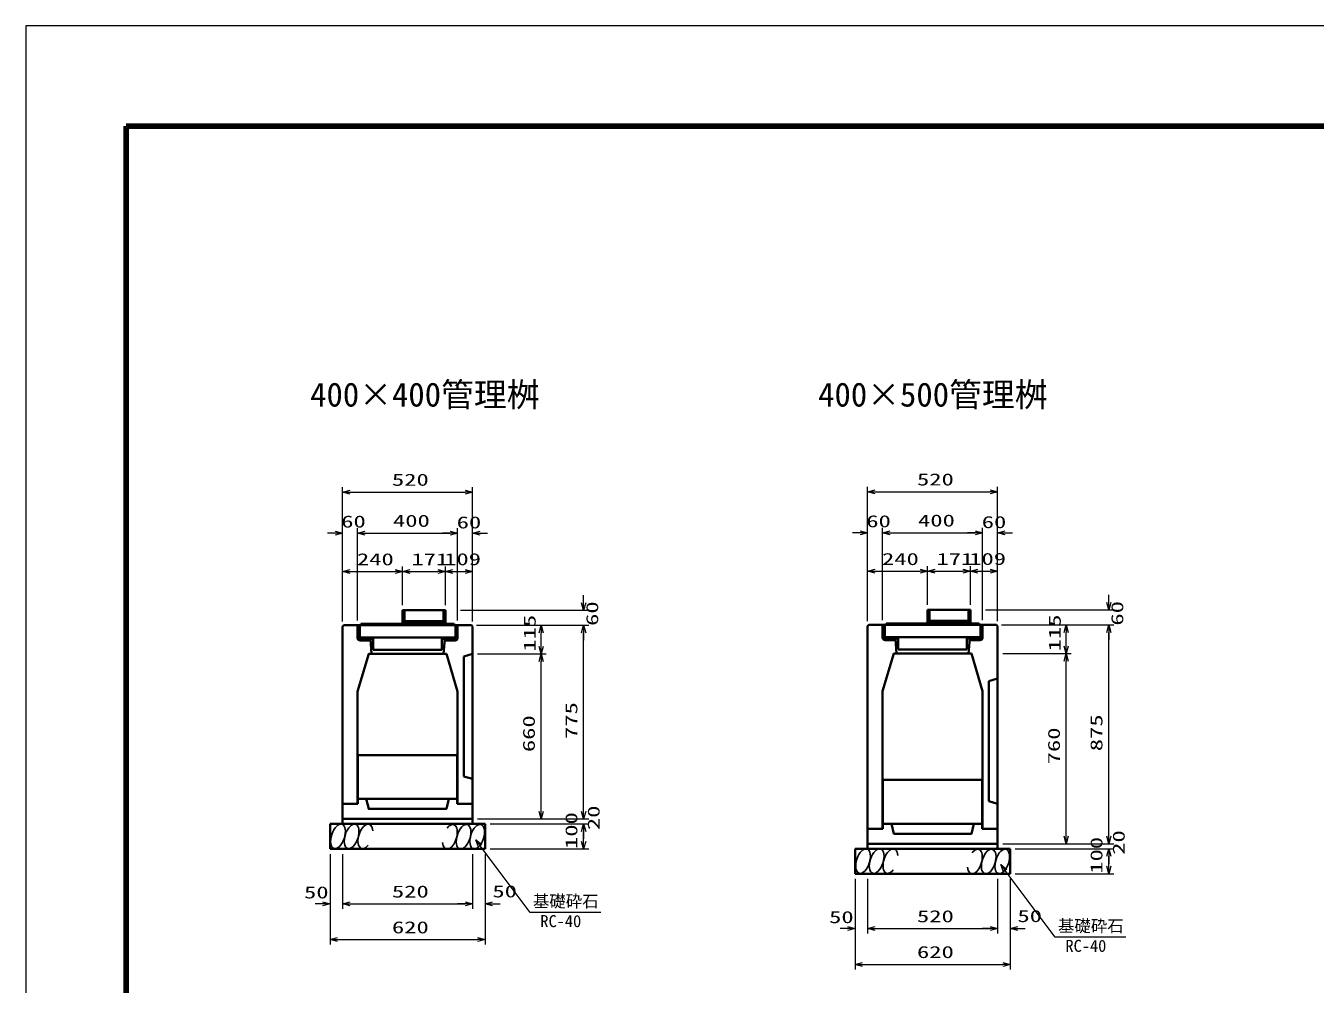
# Model space of a CAD drawing. Units: millimetres on the paper. Extents: x 0 to 841, y 0 to 594.
# Drawn here: x 0 to 257.8, y 402.4 to 594 of the extents above; entities that cross this region are included whole.
import ezdxf
from ezdxf.enums import TextEntityAlignment as Align

# ---------------------------------------------------------------- set-up
doc = ezdxf.new("R2010")
doc.units = ezdxf.units.MM
for name, color, linetype, lineweight in [('D-STR-DIM（寸法）', 7, 'Continuous', 13), ('D-STR-HTXT(基礎砕石-旗)', 7, 'Continuous', 13), ('D-STR-STRF(グリ)', 7, 'Continuous', 25), ('D-STR（構造物）', 1, 'Continuous', 35), ('D-TTL-LINE（区切線）', 7, 'Continuous', 18), ('D-TTL（外枠）', 2, 'Continuous', 140)]:
    doc.layers.add(name, color=color, linetype=linetype, lineweight=lineweight)
doc.layers.add('D-STR-TXT(文字)', color=7, linetype='Continuous')
doc.styles.add('ＭＳ ゴシック', font='')
doc.styles.get('ＭＳ ゴシック').set_extended_font_data('MS Gothic')

# ---------------------------------------------------------------- blocks, each defined once
blk = doc.blocks.new('_Open30')
at = {"color": 7, "linetype": 'Continuous', "lineweight": 13}
for p, q in [((-1, 0.2679), (0, 0)), ((0, 0), (-1, -0.2679)), ((0, 0), (-1, 0))]:
    blk.add_line(p, q, dxfattribs=at)

msp = doc.modelspace()

# ---------------------------------------------------------------- linework, layer by layer
at = {"layer": 'D-STR-DIM（寸法）'}
for p, q in [((63.324, 493.562), (63.324, 501.771)), ((64.824, 500.771), (87.824, 500.771)), ((89.324, 493.562), (89.324, 501.771)), ((168.29, 493.621), (168.29, 501.83)), ((169.79, 500.83), (192.79, 500.83)), ((194.29, 493.621), (194.29, 501.83)), ((61.824, 492.562), (60.324, 492.562)), ((63.324, 474.909), (63.324, 493.562)), ((66.324, 475.099), (66.324, 493.562)), ((66.324, 475.099), (66.324, 493.562)), ((67.824, 492.562), (69.324, 492.562)), ((67.824, 492.562), (84.824, 492.562)), ((84.824, 492.562), (83.324, 492.562)), ((86.324, 475.099), (86.324, 493.562)), ((86.324, 475.099), (86.324, 493.562)), ((89.324, 474.906), (89.324, 493.562)), ((90.824, 492.562), (92.324, 492.562)), ((166.79, 492.621), (165.29, 492.621)), ((168.29, 474.968), (168.29, 493.621)), ((171.29, 475.158), (171.29, 493.621)), ((171.29, 475.158), (171.29, 493.621)), ((172.79, 492.621), (174.29, 492.621)), ((172.79, 492.621), (189.79, 492.621)), ((189.79, 492.621), (188.29, 492.621)), ((191.29, 475.158), (191.29, 493.621)), ((191.29, 475.158), (191.29, 493.621)), ((194.29, 474.965), (194.29, 493.621)), ((195.79, 492.621), (197.29, 492.621)), ((63.324, 474.909), (63.324, 485.868)), ((64.824, 484.868), (73.824, 484.868)), ((75.324, 478.154), (75.324, 485.868)), ((75.324, 478.154), (75.324, 485.868)), ((76.824, 484.868), (82.374, 484.868)), ((83.874, 478.154), (83.874, 485.868)), ((83.874, 478.154), (83.874, 485.868)), ((85.374, 484.868), (87.825, 484.868)), ((89.325, 474.909), (89.325, 485.868)), ((168.29, 474.968), (168.29, 485.927)), ((169.79, 484.927), (178.79, 484.927)), ((180.29, 478.213), (180.29, 485.927)), ((180.29, 478.213), (180.29, 485.927)), ((181.79, 484.927), (187.34, 484.927)), ((188.84, 478.213), (188.84, 485.927)), ((188.84, 478.213), (188.84, 485.927)), ((190.34, 484.927), (192.791, 484.927)), ((194.291, 474.968), (194.291, 485.927)), ((111.527, 478.654), (111.527, 480.154)), ((216.493, 478.713), (216.493, 480.213)), ((86.875, 477.154), (112.527, 477.154)), ((191.841, 477.213), (217.493, 477.213)), ((90.075, 474.154), (112.527, 474.154)), ((90.075, 474.154), (104.029, 474.154)), ((91.075, 474.154), (112.527, 474.154)), ((103.029, 469.906), (103.029, 472.654)), ((111.527, 436.906), (111.527, 472.654)), ((111.527, 472.654), (111.527, 471.154)), ((195.041, 474.213), (217.493, 474.213)), ((195.041, 474.213), (208.995, 474.213)), ((196.041, 474.213), (217.493, 474.213)), ((207.995, 469.965), (207.995, 472.713)), ((216.493, 431.965), (216.493, 472.713)), ((216.493, 472.713), (216.493, 471.213)), ((90.325, 468.406), (104.029, 468.406)), ((90.325, 468.406), (104.029, 468.406)), ((103.029, 436.906), (103.029, 466.906)), ((195.291, 468.465), (208.995, 468.465)), ((195.291, 468.465), (208.995, 468.465)), ((207.995, 431.965), (207.995, 466.965)), ((111.527, 436.906), (111.527, 438.406)), ((90.325, 435.406), (112.527, 435.406)), ((90.325, 435.406), (104.029, 435.406)), ((90.325, 435.406), (112.527, 435.406)), ((92.825, 434.406), (112.527, 434.406)), ((92.825, 434.406), (112.527, 434.406)), ((216.493, 431.965), (216.493, 433.465)), ((111.527, 430.906), (111.527, 432.906)), ((111.527, 432.906), (111.527, 431.406)), ((60.824, 428.406), (60.824, 417.439)), ((63.324, 428.406), (63.324, 417.439)), ((63.324, 428.406), (63.324, 417.439)), ((89.325, 428.406), (89.325, 417.439)), ((91.825, 428.406), (91.825, 417.439)), ((92.825, 429.406), (112.527, 429.406)), ((195.291, 430.465), (217.493, 430.465)), ((195.291, 430.465), (208.995, 430.465)), ((195.291, 430.465), (217.493, 430.465)), ((197.791, 429.465), (217.493, 429.465)), ((197.791, 429.465), (217.493, 429.465)), ((216.493, 425.965), (216.493, 427.965)), ((216.493, 427.965), (216.493, 426.465)), ((60.824, 427.406), (60.824, 410.282)), ((89.325, 427.406), (89.325, 417.439)), ((91.825, 427.406), (91.825, 410.282)), ((165.79, 423.465), (165.79, 412.498)), ((168.29, 423.465), (168.29, 412.498)), ((168.29, 423.465), (168.29, 412.498)), ((194.291, 423.465), (194.291, 412.498)), ((196.791, 423.465), (196.791, 412.498)), ((197.791, 424.465), (217.493, 424.465)), ((165.79, 422.465), (165.79, 405.341)), ((194.291, 422.465), (194.291, 412.498)), ((196.791, 422.465), (196.791, 405.341)), ((59.324, 418.439), (57.824, 418.439)), ((64.824, 418.439), (87.825, 418.439)), ((64.824, 418.439), (66.324, 418.439)), ((87.825, 418.439), (86.325, 418.439)), ((93.325, 418.439), (94.825, 418.439)), ((164.29, 413.498), (162.79, 413.498)), ((169.79, 413.498), (192.791, 413.498)), ((169.79, 413.498), (171.29, 413.498)), ((192.791, 413.498), (191.291, 413.498)), ((198.291, 413.498), (199.791, 413.498)), ((62.324, 411.282), (90.325, 411.282)), ((167.29, 406.341), (195.291, 406.341))]:
    msp.add_line(p, q, dxfattribs=at)
at = {"layer": 'D-STR-HTXT(基礎砕石-旗)'}
for points in [[(114.946, 416.709), (100.843, 416.709), (90.839, 430.035)], [(219.912, 411.768), (205.808, 411.768), (195.805, 425.094)]]:
    msp.add_lwpolyline(points, dxfattribs=at)
at = {"layer": 'D-STR-STRF(グリ)'}
for centre, major_axis in [((62.419, 431.93), (0.79, 2.421)), ((65.14, 431.93), (0.79, 2.421)), ((87.529, 431.849), (-0.771, -2.427)), ((90.25, 431.87), (-0.771, -2.427)), ((167.385, 426.989), (0.79, 2.421)), ((170.106, 426.989), (0.79, 2.421)), ((192.495, 426.908), (-0.771, -2.427)), ((195.216, 426.929), (-0.771, -2.427))]:
    msp.add_ellipse(centre, major_axis=major_axis, ratio=0.5139, dxfattribs=at)
for centre, major_axis in [((67.881, 431.93), (0.79, 2.421)), ((84.788, 431.827), (-0.771, -2.427)), ((172.847, 426.989), (0.79, 2.421)), ((189.754, 426.886), (-0.771, -2.427))]:
    msp.add_ellipse(centre, major_axis=major_axis, ratio=0.5139, start_param=5.3575563, end_param=10.3750652, dxfattribs=at)
at = {"layer": 'D-STR（構造物）'}
for p, q in [((75.624, 477.154), (75.324, 477.154)), ((75.324, 477.154), (75.324, 474.204)), ((75.624, 477.154), (75.624, 474.204)), ((83.474, 477.154), (75.724, 477.154)), ((75.724, 477.154), (75.724, 474.954)), ((83.474, 474.954), (83.474, 477.154)), ((83.574, 477.154), (83.574, 474.204)), ((83.874, 477.154), (83.574, 477.154)), ((83.874, 474.204), (83.874, 477.154)), ((180.59, 477.213), (180.29, 477.213)), ((180.29, 477.213), (180.29, 474.263)), ((180.59, 477.213), (180.59, 474.263)), ((188.44, 477.213), (180.69, 477.213)), ((180.69, 477.213), (180.69, 475.013)), ((188.44, 475.013), (188.44, 477.213)), ((188.54, 477.213), (188.54, 474.263)), ((188.84, 477.213), (188.54, 477.213)), ((188.84, 474.263), (188.84, 477.213)), ((67.004, 474.429), (67.004, 474.204)), ((75.324, 474.429), (67.004, 474.429)), ((83.574, 474.504), (75.624, 474.504)), ((83.474, 474.954), (75.724, 474.954)), ((75.874, 474.504), (75.874, 474.954)), ((83.324, 474.954), (83.324, 474.504)), ((85.644, 474.429), (83.874, 474.429)), ((85.644, 474.204), (85.644, 474.429)), ((171.97, 474.488), (171.97, 474.263)), ((180.29, 474.488), (171.97, 474.488)), ((188.54, 474.563), (180.59, 474.563)), ((188.44, 475.013), (180.69, 475.013)), ((180.84, 474.563), (180.84, 475.013)), ((188.29, 475.013), (188.29, 474.563)), ((190.61, 474.488), (188.84, 474.488)), ((190.61, 474.263), (190.61, 474.488)), ((63.574, 474.154), (63.324, 473.909)), ((63.324, 473.909), (63.324, 438.406)), ((63.574, 474.154), (89.075, 474.154)), ((66.324, 474.154), (66.324, 471.604)), ((66.624, 471.604), (66.624, 474.154)), ((66.779, 474.204), (85.879, 474.204)), ((66.779, 471.704), (66.779, 474.204)), ((85.879, 474.204), (85.879, 471.704)), ((86.024, 474.154), (86.024, 471.604)), ((86.324, 471.599), (86.324, 474.154)), ((89.075, 474.154), (89.325, 473.909)), ((89.325, 473.909), (89.325, 438.406)), ((168.54, 474.213), (168.29, 473.968)), ((168.29, 473.968), (168.29, 433.465)), ((168.54, 474.213), (194.041, 474.213)), ((171.29, 474.213), (171.29, 471.663)), ((171.59, 471.663), (171.59, 474.213)), ((171.745, 474.263), (190.845, 474.263)), ((171.745, 471.763), (171.745, 474.263)), ((190.845, 471.763), (171.745, 471.763)), ((171.97, 471.763), (171.97, 471.463)), ((174.17, 471.463), (174.17, 471.763)), ((174.42, 471.763), (174.42, 469.263)), ((188.16, 469.263), (188.16, 471.763)), ((188.42, 471.763), (188.42, 471.463)), ((190.62, 471.463), (190.62, 471.763)), ((190.845, 474.263), (190.845, 471.763)), ((190.99, 474.213), (190.99, 471.663)), ((191.29, 471.658), (191.29, 474.213)), ((194.041, 474.213), (194.291, 473.968)), ((194.291, 473.968), (194.291, 433.465)), ((85.879, 471.704), (66.779, 471.704)), ((66.824, 471.404), (69.204, 471.404)), ((68.824, 471.104), (66.824, 471.104)), ((67.004, 471.704), (67.004, 471.404)), ((68.824, 471.404), (68.824, 471.104)), ((68.894, 471.404), (69.124, 468.406)), ((69.204, 471.404), (69.204, 471.704)), ((69.454, 471.704), (69.454, 469.204)), ((69.454, 469.204), (83.194, 469.204)), ((83.194, 469.204), (83.194, 471.704)), ((83.454, 471.704), (83.454, 471.404)), ((85.824, 471.404), (83.454, 471.404)), ((83.755, 471.404), (83.524, 468.406)), ((83.824, 471.404), (83.824, 471.104)), ((83.824, 471.104), (85.824, 471.104)), ((85.654, 471.404), (85.654, 471.704)), ((171.79, 471.463), (174.17, 471.463)), ((173.79, 471.163), (171.79, 471.163)), ((173.79, 471.463), (173.79, 471.163)), ((173.859, 471.463), (174.09, 468.465)), ((174.42, 469.263), (188.16, 469.263)), ((190.79, 471.463), (188.42, 471.463)), ((188.721, 471.463), (188.49, 468.465)), ((188.79, 471.463), (188.79, 471.163)), ((188.79, 471.163), (190.79, 471.163)), ((86.325, 460.9), (84.073, 468.406)), ((87.575, 467.906), (89.325, 468.406)), ((87.575, 443.906), (87.575, 467.906)), ((191.291, 460.959), (189.039, 468.465)), ((192.541, 462.965), (194.291, 463.465)), ((192.541, 438.965), (192.541, 462.965)), ((66.324, 460.9), (66.324, 438.406)), ((86.325, 460.9), (86.325, 438.406)), ((171.29, 460.959), (171.29, 433.465)), ((191.291, 460.959), (191.291, 433.465)), ((66.399, 448.156), (66.399, 438.406)), ((87.575, 443.906), (89.325, 443.406)), ((171.365, 443.215), (171.365, 433.465)), ((66.324, 438.406), (63.324, 438.406)), ((66.399, 439.406), (86.25, 439.406)), ((89.325, 438.406), (86.25, 438.406)), ((89.325, 438.406), (86.325, 438.406)), ((89.325, 434.406), (89.325, 438.406)), ((192.541, 438.965), (194.291, 438.465)), ((76.324, 437.406), (84.075, 437.406)), ((60.824, 434.406), (91.825, 434.406)), ((60.824, 434.406), (60.824, 429.406)), ((63.324, 435.406), (89.325, 435.406)), ((91.825, 434.406), (91.825, 429.406)), ((171.29, 433.465), (168.29, 433.465)), ((171.365, 434.465), (191.216, 434.465)), ((194.291, 433.465), (191.216, 433.465)), ((194.291, 433.465), (191.291, 433.465)), ((194.291, 429.465), (194.291, 433.465)), ((181.29, 432.465), (189.041, 432.465)), ((60.824, 429.406), (91.825, 429.406)), ((165.79, 429.465), (196.791, 429.465)), ((165.79, 429.465), (165.79, 424.465)), ((168.29, 430.465), (194.291, 430.465)), ((196.791, 429.465), (196.791, 424.465)), ((165.79, 424.465), (196.791, 424.465))]:
    msp.add_line(p, q, dxfattribs=at)
for points in [[(66.324, 460.9), (68.576, 468.406), (84.073, 468.406)], [(171.29, 460.959), (173.542, 468.465), (189.039, 468.465)], [(66.399, 448.156), (86.25, 448.156), (86.25, 438.406)], [(171.365, 443.215), (191.216, 443.215), (191.216, 433.465)], [(63.324, 434.406), (63.324, 438.406), (66.399, 438.406)], [(76.324, 437.406), (68.574, 437.406), (68.074, 439.406)], [(76.324, 437.406), (84.075, 437.406), (84.575, 439.406)], [(168.29, 429.465), (168.29, 433.465), (171.365, 433.465)], [(181.29, 432.465), (173.54, 432.465), (173.04, 434.465)], [(181.29, 432.465), (189.041, 432.465), (189.541, 434.465)]]:
    msp.add_lwpolyline(points, dxfattribs=at)
for centre, radius, start, end in [((66.824, 471.604), 0.5, 180, 270), ((66.824, 471.604), 0.2, 180, 270), ((85.824, 471.604), 0.2, 270, 0), ((85.824, 471.604), 0.5, 270, 359.42699), ((171.79, 471.663), 0.5, 180, 270), ((171.79, 471.663), 0.2, 180, 270), ((190.79, 471.663), 0.2, 270, 0), ((190.79, 471.663), 0.5, 270, 359.42699)]:
    msp.add_arc(centre, radius, start, end, dxfattribs=at)
at = {"layer": 'D-TTL-LINE（区切線）'}
for p, q in [((841, 594), (0, 594)), ((0, 594), (0, 0))]:
    msp.add_line(p, q, dxfattribs=at)
at = {"layer": 'D-TTL（外枠）'}
for p, q in [((820.9, 573.9), (20.1, 573.9)), ((20.1, 573.9), (20.1, 20.1))]:
    msp.add_line(p, q, dxfattribs=at)

# ---------------------------------------------------------------- block references
at = {"layer": 'D-STR-DIM（寸法）'}
for p, xscale, yscale, rotation in [((63.324, 500.771), 1.5, 1.5, 180), ((168.29, 500.83), 1.499999, 1.499999, 180), ((66.324, 492.562), 1.5, 1.5, 180), ((66.324, 492.562), 1.5, 1.5, 180), ((89.324, 492.562), 1.5, 1.5, 180), ((171.29, 492.621), 1.499999, 1.499999, 180), ((171.29, 492.621), 1.499999, 1.499999, 180), ((194.29, 492.621), 1.499999, 1.499999, 180), ((63.324, 484.868), 1.5, 1.5, 180), ((75.324, 484.868), 1.5, 1.5, 180), ((83.874, 484.868), 1.5, 1.5, 180), ((168.29, 484.927), 1.499999, 1.499999, 180), ((180.29, 484.927), 1.499999, 1.499999, 180), ((188.84, 484.927), 1.499999, 1.499999, 180), ((111.527, 477.154), 1.5, 1.5, 270), ((216.493, 477.213), 1.499999, 1.499999, 270), ((103.029, 474.154), 1.5, 1.5, 90), ((111.527, 474.154), 1.5, 1.5, 90), ((111.527, 474.154), 1.5, 1.5, 90), ((207.995, 474.213), 1.499999, 1.499999, 90), ((216.493, 474.213), 1.499999, 1.499999, 90), ((216.493, 474.213), 1.499999, 1.499999, 90), ((103.029, 468.406), 1.5, 1.5, 270), ((207.995, 468.465), 1.499999, 1.499999, 270), ((103.029, 468.406), 1.5, 1.5, 90), ((207.995, 468.465), 1.499999, 1.499999, 90), ((103.029, 435.406), 1.5, 1.5, 270), ((111.527, 435.406), 1.5, 1.5, 270), ((111.527, 435.406), 1.5, 1.5, 270), ((111.527, 434.406), 1.5, 1.5, 90), ((111.527, 434.406), 1.5, 1.5, 90), ((111.527, 429.406), 1.5, 1.5, 270), ((207.995, 430.465), 1.499999, 1.499999, 270), ((216.493, 430.465), 1.499999, 1.499999, 270), ((216.493, 430.465), 1.499999, 1.499999, 270), ((216.493, 429.465), 1.499999, 1.499999, 90), ((216.493, 429.465), 1.499999, 1.499999, 90), ((216.493, 424.465), 1.499999, 1.499999, 270), ((63.324, 418.439), 1.5, 1.5, 180), ((63.324, 418.439), 1.5, 1.5, 180), ((91.825, 418.439), 1.5, 1.5, 180), ((168.29, 413.498), 1.499999, 1.499999, 180), ((168.29, 413.498), 1.499999, 1.499999, 180), ((196.791, 413.498), 1.499999, 1.499999, 180), ((60.824, 411.282), 1.5, 1.5, 180), ((165.79, 406.341), 1.499999, 1.499999, 180)]:
    msp.add_blockref('_Open30', p, dxfattribs=dict(at, xscale=xscale, yscale=yscale, rotation=rotation))
for p, xscale, yscale in [((89.324, 500.771), 1.5, 1.5), ((194.29, 500.83), 1.499999, 1.499999), ((63.324, 492.562), 1.5, 1.5), ((86.324, 492.562), 1.5, 1.5), ((86.324, 492.562), 1.5, 1.5), ((168.29, 492.621), 1.499999, 1.499999), ((191.29, 492.621), 1.499999, 1.499999), ((191.29, 492.621), 1.499999, 1.499999), ((75.324, 484.868), 1.5, 1.5), ((83.874, 484.868), 1.5, 1.5), ((89.325, 484.868), 1.5, 1.5), ((180.29, 484.927), 1.499999, 1.499999), ((188.84, 484.927), 1.499999, 1.499999), ((194.291, 484.927), 1.499999, 1.499999), ((60.824, 418.439), 1.5, 1.5), ((89.325, 418.439), 1.5, 1.5), ((89.325, 418.439), 1.5, 1.5), ((165.79, 413.498), 1.499999, 1.499999), ((194.291, 413.498), 1.499999, 1.499999), ((194.291, 413.498), 1.499999, 1.499999), ((91.825, 411.282), 1.5, 1.5), ((196.791, 406.341), 1.499999, 1.499999)]:
    msp.add_blockref('_Open30', p, dxfattribs=dict(at, xscale=xscale, yscale=yscale))
at = {"layer": 'D-STR-HTXT(基礎砕石-旗)', "rotation": 126.89552}
for p, xscale, yscale in [((89.938, 431.235), 1.5, 1.5), ((194.904, 426.294), 1.499999, 1.499999)]:
    msp.add_blockref('_Open30', p, dxfattribs=dict(at, xscale=xscale, yscale=yscale))

# ---------------------------------------------------------------- texts
at = {"layer": 'D-STR-DIM（寸法）', "style": 'ＭＳ ゴシック', "width": 1.5}
for s, p in [('520', (73.199, 501.308)), ('520', (178.165, 501.367)), ('60', (63.06, 492.956)), ('400', (73.408, 493.1)), ('60', (86.144, 492.786)), ('60', (168.026, 493.015)), ('400', (178.373, 493.159)), ('60', (191.11, 492.844)), ('240', (66.199, 485.405)), ('171', (77.099, 485.405)), ('109', (83.641, 485.425)), ('240', (171.165, 485.464)), ('171', (182.065, 485.464)), ('109', (188.607, 485.484)), ('50', (55.627, 418.806)), ('520', (73.199, 418.977)), ('50', (93.277, 419.014)), ('50', (160.592, 413.865)), ('520', (178.165, 414.036)), ('50', (198.242, 414.073)), ('620', (73.2, 411.819)), ('620', (178.165, 406.878))]:
    msp.add_text(s, height=2.405, dxfattribs=at).set_placement(p, align=Align.BOTTOM_LEFT)
for s, p in [('60', (115.158, 474.012)), ('60', (220.124, 474.071)), ('115', (102.654, 468.864)), ('115', (207.62, 468.923)), ('775', (110.99, 451.401)), ('660', (102.492, 448.781)), ('875', (215.956, 448.96)), ('760', (207.458, 446.34)), ('100', (110.99, 429.406)), ('20', (115.442, 433.188)), ('100', (215.956, 424.465)), ('20', (220.408, 428.247))]:
    msp.add_text(s, height=2.405, rotation=90, dxfattribs=at).set_placement(p, align=Align.BOTTOM_LEFT)
at = {"layer": 'D-STR-HTXT(基礎砕石-旗)', "style": 'ＭＳ ゴシック'}
for s, p in [('基礎砕石', (101.378, 417.046)), ('RC-40', (102.866, 413.06)), ('基礎砕石', (206.344, 412.105)), ('RC-40', (207.832, 408.118))]:
    msp.add_text(s, height=2.405, dxfattribs=at).set_placement(p, align=Align.BOTTOM_LEFT)
at = {"layer": 'D-STR-TXT(文字)', "style": 'ＭＳ ゴシック'}
for s, p in [('400×400管理桝', (56.838, 516.421)), ('400×500管理桝', (158.396, 516.421))]:
    msp.add_text(s, height=4.811, dxfattribs=at).set_placement(p, align=Align.BOTTOM_LEFT)

doc.saveas('drawing.dxf')
